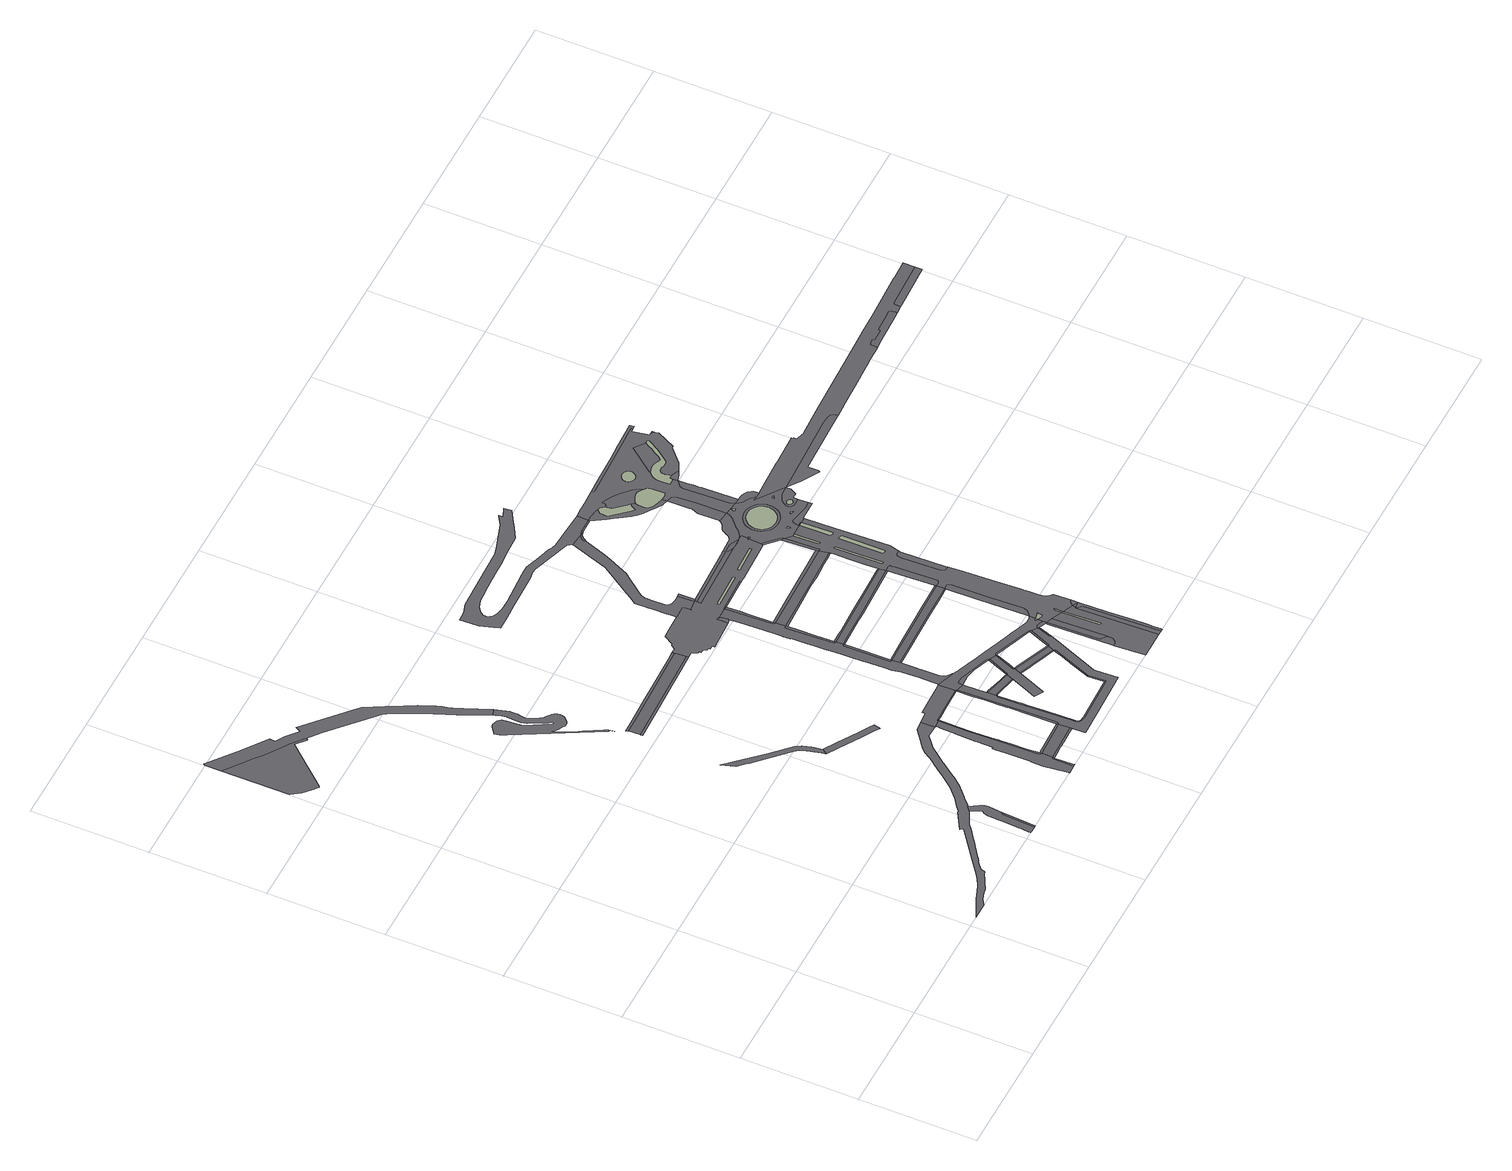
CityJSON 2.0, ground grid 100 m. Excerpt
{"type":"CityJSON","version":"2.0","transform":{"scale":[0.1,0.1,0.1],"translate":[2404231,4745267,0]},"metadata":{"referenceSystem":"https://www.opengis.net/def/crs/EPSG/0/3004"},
"CityObjects":{
"road1":{"type":"Road","geometry":[{"type":"MultiSurface","lod":"2","boundaries":[[[0,1,2,3,4,5,6,7,8,9,10,11,12,13,14,15,16,17,18,19,20,21,22,23,24,25,26,27,28,29,30]],[[31,32,7,6,5,4,3,2]]],"semantics":{"surfaces":[{"type":"TrafficArea","Shape_Leng":123.27,"Shape_Area":401.49,"function":"1","usage":"2"},{"type":"TrafficArea","Shape_Leng":123.27,"Shape_Area":401.49,"function":"2","usage":"1"}],"values":[0,1]}}]},
"road2":{"type":"Road","geometry":[{"type":"MultiSurface","lod":"2","boundaries":[[[33,34,35,36,37,38,39,40,41,42,43,44,45,46,47,48,49,50,51,52,53,54,55,56,57,58,59,60,61,62,63,64,65,66,67,68,69,70,71,72,73,74,75,76,77,78,79,80,81,82,83,84,85,86,87]],[[68,67,66,65,64,63,62,61,60,59,88,89,90,91,92,93,94,95,96,97,98,99,100,101,102,103,69]]],"semantics":{"surfaces":[{"type":"TrafficArea","Shape_Leng":485.19,"Shape_Area":2292.31,"function":"1","usage":"2"},{"type":"TrafficArea","Shape_Leng":217.11,"Shape_Area":2077.99,"function":"7","usage":"2"}],"values":[0,1]}}]},
"road3":{"type":"Road","geometry":[{"type":"MultiSurface","lod":"2","boundaries":[[[104,105,106,107,108,109,110,111,112,113,114,115,116,117,118,119,120,121,122,123,124,125,126,127,128,129,130,131,132,133,134,135,136,137,138,139,87,86,85,140,141,142,143,144,145,146,147,148,149,150,151,152,153,154,155,156,157,158,159,160,161,162,163,164,165,166,167,168,169,170,171,172,173,174,104,175]]],"semantics":{"surfaces":[{"type":"TrafficArea","Shape_Leng":339.01,"Shape_Area":987.54,"function":"1","usage":"2"}],"values":[0]}}]},
"road4":{"type":"Road","geometry":[{"type":"MultiSurface","lod":"2","boundaries":[[[176,177,178,179,180,181,182,183,184,185,186,187,188,189,190,191,192,193,194,195,196,197,198,199,200,201,202]],[[202,201,203,204,205,206,207,208,209,210,211,212,213]]],"semantics":{"surfaces":[{"type":"TrafficArea","Shape_Leng":172.31,"Shape_Area":357.29,"function":"2","usage":"1"},{"type":"TrafficArea","Shape_Leng":106.92,"Shape_Area":255.32,"function":"2","usage":"1"}],"values":[0,1]}}]},
"road5":{"type":"Road","geometry":[{"type":"MultiSurface","lod":"2","boundaries":[[[214,215,216,217,218,219,220,221,222,223,224,225,226,227,228,229,230,231,232,233,234,235,236,237,238,239,240,241,242,243,244,245,246,247,248,249,250,251,252,253,254,255,256,257,258,259,260,261,262,263,264,265,266,267,268,269,270,271,272,273,274,275,276,277,278,16,15,279,280,281,282,283,284,285,286,287,288,289,290,291,292,293,294]],[[295,214,294,296,297,298,299,300,301,302,303,304,305,306,307,308]],[[309,310,311,312,313,314,315,304,303,302,301,300,299,298]],[[316,317,318,319,320,321,322,323,324,325,326,327,328,329,330,331,332,333,334,335,336,337,338,339,340,341,305,304,342,343,344,345,346,347,348,349,350,351,352,353,354,355,356,357,358,359,360,361,362,363,364,365,366,367,368,369,370,371,372,373,374,375,376,377,378,379,380,381,382,383,384,385,386,387,388,389]],[[315,343,342,304]],[[390,391,392,393,394,395,364,363,362,361,360,359,358,357,356,355]],[[396,397,398,354,353,352,351,350,349,348,347,346,345,344]],[[399,400,401,402,403,404,405,372,371,370,369,368,367,366,365]],[[380,379,378,377,376,375,374,373]]],"semantics":{"surfaces":[{"type":"TrafficArea","Shape_Leng":434.96,"Shape_Area":1339.46,"function":"1","usage":"2"},{"type":"TrafficArea","Shape_Leng":110.94,"Shape_Area":580.15,"function":"1","usage":"2"},{"type":"TrafficArea","Shape_Leng":110.94,"Shape_Area":580.15,"function":"2","usage":"1"},{"type":"TrafficArea","Shape_Leng":231.8,"Shape_Area":942.19,"function":"1","usage":"2"},{"type":"TrafficArea","Shape_Leng":231.8,"Shape_Area":942.19,"function":"2","usage":"1"},{"type":"AuxiliaryTrafficArea","Shape_Leng":231.8,"Shape_Area":942.19,"function":"1020"}],"values":[0,1,2,3,4,4,4,4,5]}}]},
"road6":{"type":"Road","geometry":[{"type":"MultiSurface","lod":"2","boundaries":[[[406,407,408,409,410,411,412,413,414,415,416,417,418,419,420,421,422,423,424,425,426,427,428,429,430,431,432,433,298,297,434,435]],[[436,437,438,439,425,424,423,422,421,420]],[[440,441,442,443,444,445,446,447,448,449,450,451,309,298,433,432,431,430,429,428,427,426]]],"semantics":{"surfaces":[{"type":"TrafficArea","Shape_Leng":245.88,"Shape_Area":1041.04,"function":"1","usage":"2"},{"type":"TrafficArea","Shape_Leng":245.88,"Shape_Area":1041.04,"function":"2","usage":"1"}],"values":[0,1,1]}}]},
"road7":{"type":"Road","geometry":[{"type":"MultiSurface","lod":"2","boundaries":[[[452,453,454,455,426,425,456,457,458,459,452,460]],[[461,462,440,426,455,454,453]],[[439,463,464,465,466,467,468,469,470,471,472,473,460,452,459,458,457,456,425]]],"semantics":{"surfaces":[{"type":"TrafficArea","Shape_Leng":91.46,"Shape_Area":412.59,"function":"1","usage":"2"},{"type":"TrafficArea","Shape_Leng":91.46,"Shape_Area":412.59,"function":"2","usage":"1"}],"values":[0,1,1]}}]},
"road8":{"type":"Road","geometry":[{"type":"MultiSurface","lod":"2","boundaries":[[[474,475,476,477,478,477,479,480,481]],[[477,476,475,474,482,483,484,485,486,487,478]],[[488,489,490,491,481,480,479]]],"semantics":{"surfaces":[{"type":"TrafficArea","Shape_Leng":62.4,"Shape_Area":171.98,"function":"1","usage":"2"},{"type":"TrafficArea","Shape_Leng":62.4,"Shape_Area":171.98,"function":"2","usage":"1"}],"values":[0,1,1]}}]},
"road9":{"type":"Road","geometry":[{"type":"MultiSurface","lod":"2","boundaries":[[[481,491,492,493,494,495,496,497,498,499,500,501,502,503,504,505,355,354,506,507,508,509,474]],[[398,510,511,512,482,474,509,508,507,506,354]],[[513,514,515,390,355,505,504,503,502,501]]],"semantics":{"surfaces":[{"type":"TrafficArea","Shape_Leng":120.35,"Shape_Area":431.62,"function":"1","usage":"2"},{"type":"TrafficArea","Shape_Leng":120.35,"Shape_Area":431.62,"function":"2","usage":"1"}],"values":[0,1,1]}}]},
"road10":{"type":"Road","geometry":[{"type":"MultiSurface","lod":"2","boundaries":[[[516,517,518,519,520,521,522,523,524,365,364,525,526,527,528,529,530,531,532,533,534,535,536,537,538,539,540,541,542,543,544,545,546,547,479,477,478,548,549,344,343,550,551,552,553,554,555,453,452,460,556]],[[315,557,558,559,560,561,562,563,564,565,566,461,453,555,554,553,552,551,550,343]],[[395,567,568,529,528,527,526,525,364]],[[569,570,399,365,524,523]],[[571,572,573,574,575,576,577,578,579,580,581,582,583,584,585,586,587,588,589,590,591,592,593,594,595,596,597,598,599,600,601,602,488,479,547,546,545,544,543,542,541,540,539,538,537,536,535,534,533,532,531,530]]],"semantics":{"surfaces":[{"type":"TrafficArea","Shape_Leng":489.09,"Shape_Area":1947.96,"function":"1","usage":"2"},{"type":"TrafficArea","Shape_Leng":489.09,"Shape_Area":1947.96,"function":"2","usage":"1"}],"values":[0,1,1,1,1]}}]},
"road11":{"type":"Road","geometry":[{"type":"MultiSurface","lod":"2","boundaries":[[[305,341,340,339,338,339,340,341,603,604,605,606,607,608,609,610,611,612,613,614,615,616,617,618,619,620,621,622,623,624,625,626,627,628,629,630,631,632,633,634,635,636,637,638,639,640,641,642,641,643,644,645,646,647,648,649,650,651,652,653,654,655,656,657,658,659,660,661,662,663,664,665,666,667,668,669,670,671,672,673,674,675,676]],[[677,678,679,680,636,635,634,633,632,631,630,629,628,627]],[[681,682,683,684,685,640,639,638,637]],[[686,687,688,626,625,624,623,622,621,620,619,618]],[[646,645,644,643,641,642,689,690,691,692]]],"semantics":{"surfaces":[{"type":"TrafficArea","Shape_Leng":411.5,"Shape_Area":1875.5,"function":"1","usage":"2"},{"type":"TrafficArea","Shape_Leng":411.5,"Shape_Area":1875.5,"function":"2","usage":"1"}],"values":[0,1,1,1,1]}}]},
"road12":{"type":"Road","geometry":[{"type":"MultiSurface","lod":"2","boundaries":[[[529,693,694,501,500,695,530]],[[499,696,697,698,571,530,695,500]],[[568,699,700,701,702,703,704,705,513,501,694,693,529]]],"semantics":{"surfaces":[{"type":"TrafficArea","Shape_Leng":84.64,"Shape_Area":254.84,"function":"1","usage":"2"},{"type":"TrafficArea","Shape_Leng":84.64,"Shape_Area":254.84,"function":"2","usage":"1"}],"values":[0,1,1]}}]},
"road13":{"type":"Road","geometry":[{"type":"MultiSurface","lod":"2","boundaries":[[[617,706,707,708,709,710,618]],[[711,712,713,714,715,686,618,710,709,708]],[[616,716,717,718,707,706,617]]],"semantics":{"surfaces":[{"type":"TrafficArea","Shape_Leng":186.51,"Shape_Area":750.87,"function":"1","usage":"2"},{"type":"TrafficArea","Shape_Leng":186.51,"Shape_Area":750.87,"function":"2","usage":"1"}],"values":[0,1,1]}}]},
"road14":{"type":"Road","geometry":[{"type":"MultiSurface","lod":"2","boundaries":[[[719,720,719,721,627,626,722,723,724]],[[725,726,727,728,729,730,677,627,721,719,720]],[[626,688,731,732,733,734,735,724,723,722]]],"semantics":{"surfaces":[{"type":"TrafficArea","Shape_Leng":189.69,"Shape_Area":676.36,"function":"1","usage":"2"},{"type":"TrafficArea","Shape_Leng":189.69,"Shape_Area":676.36,"function":"2","usage":"1"}],"values":[0,1,1]}}]},
"road15":{"type":"Road","geometry":[{"type":"MultiSurface","lod":"2","boundaries":[[[736,737,738,739,740,741,742,743,744,745,746,747,748,749,750,751,752,753,754,755,756,757,758,759,760,761,762,763,764,765,766,767,768,769,770,771,772,773,774,775,776,777,778,779,780,781,782,783,784,785,786,787,788,789,790,791,792,793,794,795,796,797,798,799,800,801,802,803,804,805,806,807,808,809,810,811,812]],[[813,814,812,811,810,809]]],"semantics":{"surfaces":[{"type":"TrafficArea","Shape_Leng":558.58,"Shape_Area":2396.85,"function":"1","usage":"2"},{"type":"TrafficArea","Shape_Leng":558.58,"Shape_Area":2396.85,"function":"2","usage":"1"}],"values":[0,1]}}]},
"road16":{"type":"Road","geometry":[{"type":"MultiSurface","lod":"2","boundaries":[[[815,816,817,818,817,819,820,821,822,823,824,825,826,827,828,829,830,831,832,833,834,835,836,837,838,839,840,841,842,809,808,843,844,845,846,847,848,849,850,851,852,853,854,855,856,857,858,816]],[[859,860,819,817,818]],[[861,862,863,813,809,842,841,840,839,838]]],"semantics":{"surfaces":[{"type":"TrafficArea","Shape_Leng":291.14,"Shape_Area":1209.34,"function":"1","usage":"2"},{"type":"TrafficArea","Shape_Leng":291.14,"Shape_Area":1209.34,"function":"2","usage":"1"}],"values":[0,1,1]}}]},
"road17":{"type":"Road","geometry":[{"type":"MultiSurface","lod":"2","boundaries":[[[636,864,865,866,867,868,867,869,870,637]],[[871,872,873,681,637,870,869]],[[636,680,874,875,876,877,878,879,880,881,868,867,866,865,864]]],"semantics":{"surfaces":[{"type":"TrafficArea","Shape_Leng":188.01,"Shape_Area":945.14,"function":"1","usage":"2"},{"type":"TrafficArea","Shape_Leng":188.01,"Shape_Area":945.14,"function":"2","usage":"1"}],"values":[0,1,1]}}]},
"road18":{"type":"Road","geometry":[{"type":"MultiSurface","lod":"2","boundaries":[[[882,883,882,884]],[[885,886,887,888,889,890,891,892,893,894,895,896,897,898,899,900,901,902,903,904,905,906,907,908,909,910,911,912,913,914,915,916,917,918,919,920,921,922,923,924,925,926,927,928,929,930,931,932,933,934,935,936,736,812,937,938,939,940,941,942,943,944,945,946,947,948,949,950,951,952,953,954,955,956,957,958,957,959,960,961,962,963,964,963,962,961,960,959,957,958,965,966,967,968,969,970,971,972,973,974,975,976,977,978,979,980,981,982,983,984,985,986,987,988,989,990],[991,992,993,994,995,996,997,998,999,1000,1001,1002,1003,1004,1005,1006,1007,1008,1009,1010,1011,1012,1013,1014,1015,1016,1017,1018,1019,1020,1021,1022,1023,1024,1025,1026,1027,1028,1029,1030,1031,1032,1033,1034,1035,1036,1037,1038,1039,1040,1041,1042,1043,1044,1045,1046]],[[1047,1048,1049,1050,1051,1052,1053,990,989,988,987,986,985,984,983,982]],[[990,1054,912,911,910,1055,885]],[[940,939,938,937,812,814,1056,1057,1058,1059,1060,1061,1062,1063,1064,1065,1066,971,970,1067,1068,1069,1070,1071,1072,1073,1074,1075,1076,1077,1078,1079,1080,1081,1082,1083,1084,1085,1086,1087,941]],[[1088,1089,1090,923,922,921]],[[1091,1092,1093,1094,1095,1096,1097,979,978,977,976,975,974,973,972,971]],[[1098,1099,1100,1101,1102,932,931,930,929,928,927,926]],[[964,963,962,961,960,959,957,958,957,956,955,954,953,952,951,950,949,948,947,946,945,944,1103,1104,1105,1079,1078,1077,1106,1107,1108]],[[1109,1110,1111,883,882,884,1112,1113,1114,1115,894,893,892,891,1116,1117,1118,1119]],[[909,908,907,906,905,904,903,902,901,900,899,898,897,896,895,894,1115,1114,1113,1112,884,882,883,1111,1110,1109,1119,1118,1117,1116,891,890,889,888,887,886,885,1055,910]],[[1045,1044,1043,1042,1041,1040,1039,1038,1037,1036,1035,1034,1033,1032,1031,1030,1029,1028,1027,1026,1025,1024,1023,1022,1021,1020,1019,1018,1017,1016,1015,1014,1013,1012,1011,1010,1009,1008,1007,1006,1005,1004,1003,1002,1001,1000,999,998,997,996,995,994,993,992,991,1046]],[[1105,1104,1103,944,943,942,941,1087,1086,1085,1084,1083,1082,1081,1080,1079]],[[969,968,967,966,965,958,957,959,960,961,962,963,964,1108,1107,1106,1077,1076,1075,1074,1073,1072,1071,1070,1069,1068,1067,970]],[[1120,1121,1122,1123,1124,1125,1126,1127,1128,1129,1130,720,719,724,1131,1132,1133,1134,1135,1136,1137,1138,1139,1140,708,707,1141,1142,1143,1144,1145,1146,1147,1148,1149,1150,381,380,1151,1152,1153,1154,1155,1156,1157,1158,373,372,405,404,1159,1160,1161,1162,1163,1164,1165,1166,1167,1168,1169,1170,1171,1172,1173,1174,1175,1176,1177,1178,1179,1180,1181,1182,1183,1184,1185,1186,1187,1188,1189,1190,1191,1192,1193,1194,1195,1196,1197,1198,1199,1200,1201,1202,1203,1204,1205,1206,1207,1208,1209,1210,1211,1212,1213,1214,1215,1216,1217,1218,1219,869,867,868],[1220,1221,1222,1223,1224,1225,1226,1227,1228],[1229,1230,1231,1232,1233,1234,1235,1236,1237,1238]],[[1239,871,869,1219,1218]],[[405,404,405,372]],[[1240,1241,1200,1199,1198,1197,1196,1195,1194,1193,1192,1191,1190]],[[718,1242,381,1150,1149,1148,1147,1146,1145,1144,1143,1142,1141,707]],[[1243,1172,1171,1170,1169,1168]],[[735,711,708,1140,1139,1138,1137,1136,1135,1134,1133,1132,1131,724]],[[1157,1156,1155,1154,1153,1152,1151,380,373,1158]],[[1237,1236,1235,1234,1233,1232,1231,1230,1229,1238]],[[1211,1210,1209,1208,1207,1206,1205,1204]],[[1227,1226,1225,1224,1223,1222,1221,1220,1228]],[[1217,1216,1215,1214,1213,1212]],[[1167,1166,1165,1164,1163,1162,1161]],[[1244,1245,1246,1247,1248,1249,1250,1251,1168,1167,1252,1253,1254,1255,1161,1160,1256,1257,1258,1259,1260,1261]],[[1262,1263,1264,1265,1266,1267,1268,1243,1250,1269,1270,1271,1272,1273]],[[403,1274,1245,1244,1261,1260,1259,1258,1257,1275,1276,1277,1278,1279,404]],[[1243,1168,1251,1250]],[[1257,1256,1160,1159,404,1279,1278,1277,1276,1275,1257,1258]],[[1249,1248,1273,1272,1271,1270,1269,1250]],[[1167,1161,1255,1254,1253,1252]],[[1280,1281,1280,1282]],[[1204,1283,1284,1285,1286,1287,1288,1289,1290,1291,1292,1293,1294,1295,1296,1297,1298,1299,1300,1301,1302,1303,1304,1305,1306,1307,1308,1309,1310,1311,1312,1313,1314,1315,1316,1317,1318,1319,1320,1321,1322,1323,982,981,980,979,1324,1325,1326,1327,1328,1329,1330,1331,1332,1281,1280,1281,1333,1334,1335,1336,1337,1338,1339,1340,1341,1342,1343,1344,1218,1217,1212,1211],[1345,1346,1347,1348],[1349,1350,1351,1352,1353,1354],[1355,1356,1357,1358,1359,1360,1361,1362,1363,1364,1365,1366,1367,1368,1369,1370,1371,1372,1373,1374,1375,1376,1377,1378,1379,1380,1381,1382,1383,1384,1385,1386,1387,1388,1389,1390,1391],[1392,1393,1394,1395],[1396,1397,1398,980,981,1399,1400]],[[1097,1401,1402,1403,1404,1405,1406,1407,1408,1409,1410,1411,1412,1413,1414,1415,1416,1417,1418,1419,1420,1421,1422,1423,1424,1425,1282,1280,1281,1332,1331,1330,1329,1328,1327,1326,1325,1324,979]],[[1426,1427,1312,1311,1310,1309,1308,1307,1306,1305,1304,1303,1302,1301,1300,1299,1298,1297,1296,1295,1294,1293,1428],[1429,1430,1431,1432,1433,1434,1435,1436,1437,1438,1439,1440,1441]],[[1442,1443,1444,1445,1446,1447,1448,1449,1450,1451,1452,1047,982,1323,1322,1321,1320,1319,1318,1317,1316,1315]],[[1283,1204,1203,1453,1454,1292,1291,1290,1289,1288,1287,1286,1285,1284]],[[1390,1389,1388,1387,1386,1385,1384,1383,1382,1381,1380,1379,1378,1377,1376,1375,1374,1373,1372,1371,1370,1369,1368,1367,1366,1365,1364,1363,1362,1361,1360,1359,1358,1357,1356,1355,1391],[1455,1456,1457,1458,1459,1460,1461,1462,1463,1464,1465,1466,1467,1468,1469,1470,1471,1472,1473,1474,1475,1476,1477,1478,1479,1480,1481,1482,1483,1484,1485,1486,1487,1488,1489,1490,1491]],[[1492,1239,1218,1344,1343,1342,1341,1340]],[[1335,1334,1339,1338,1337,1336]],[[1440,1439,1438,1437,1436,1435,1434,1433,1432,1431,1430,1429,1441]],[[1347,1346,1345,1348]],[[1399,981,980,1398,1397,1396,1400]],[[1353,1352,1351,1350,1349,1354]],[[1490,1489,1488,1487,1486,1485,1484,1483,1482,1481,1480,1479,1478,1477,1476,1475,1474,1473,1472,1471,1470,1469,1468,1467,1466,1465,1464,1463,1462,1461,1460,1459,1458,1457,1456,1455,1491]],[[1394,1393,1392,1395]]],"semantics":{"surfaces":[{"type":"TrafficArea","Shape_Leng":552.65,"Shape_Area":5237.15,"function":"1","usage":"2"},{"type":"TrafficArea","Shape_Leng":552.65,"Shape_Area":5237.15,"function":"2","usage":"1"},{"type":"TrafficArea","Shape_Leng":89.3,"Shape_Area":308.89,"function":"7","usage":"2"},{"type":"TrafficArea","Shape_Leng":76.16,"Shape_Area":289.93,"function":"7","usage":"2"},{"type":"AuxiliaryTrafficArea","Shape_Leng":552.65,"Shape_Area":5237.15,"function":"1020"},{"type":"TrafficArea","Shape_Leng":510.84,"Shape_Area":5292.69,"function":"1","usage":"2"},{"type":"TrafficArea","Shape_Leng":510.84,"Shape_Area":5292.69,"function":"2","usage":"1"},{"type":"AuxiliaryTrafficArea","Shape_Leng":510.84,"Shape_Area":5292.69,"function":"1020"},{"type":"TrafficArea","Shape_Leng":211.85,"Shape_Area":1520.75,"function":"1","usage":"2"},{"type":"TrafficArea","Shape_Leng":275.57,"Shape_Area":804.69,"function":"2","usage":"1"},{"type":"TrafficArea","Shape_Leng":211.85,"Shape_Area":1520.75,"function":"2","usage":"1"},{"type":"TrafficArea","Shape_Leng":275.57,"Shape_Area":804.69,"function":"7","usage":"2"},{"type":"AuxiliaryTrafficArea","Shape_Leng":211.85,"Shape_Area":1520.75,"function":"1020"},{"type":"TrafficArea","Shape_Leng":161.5,"Shape_Area":400.08,"function":"1","usage":"2"},{"type":"TrafficArea","Shape_Leng":251.83,"Shape_Area":2769.06,"function":"1","usage":"2"},{"type":"TrafficArea","Shape_Leng":251.83,"Shape_Area":2769.06,"function":"2","usage":"1"},{"type":"AuxiliaryTrafficArea","Shape_Leng":251.83,"Shape_Area":2769.06,"function":"1020"}],"values":[0,0,1,1,1,1,1,1,2,3,4,4,4,4,5,6,6,6,6,6,6,7,7,7,7,7,7,8,9,9,10,11,11,12,13,14,15,15,15,15,15,15,16,16,16,16,16,16,16]}}]},
"road19":{"type":"Road","geometry":[{"type":"MultiSurface","lod":"2","boundaries":[[[1493,1494,1495,1496,1497,1498,1499]],[[1500,1501,1502,1503,1504,1505,1499,1498,1497]],[[1506,1507,1508,1509,1510,1511,1512,1496,1495,1494]],[[856,855,854,1513,1514,1515,1516,1517,1506,1494,1493,1499,1505,1518,1519,1520,1521,1522,1523,1524,1525,1526,1527,1528,1529,1530,692,691,690,689,642,641,640,1531,1532,1533,1534,1535,1536,1492,1340,1339,1537,1334,1333,1281,1280,1282,1538,1539,1540,1541,1542,818,817,816,815,816,858,857],[1543,1544,1545,1546,1547,1548,1549,1550],[1551,1552,1553,1554,1555,1556]],[[1282,1425,1424,1423,1422,1421,1420,1419,1418,1417,1416,1415,1557,859,818,1542,1558,1559,1560,1561,1540,1282,1280]],[[685,1534,1533,1532,1531,640]],[[1540,1539,1538,1282]],[[1541,1540,1561,1560,1559,1558,1542]],[[1555,1554,1553,1552,1551,1556]],[[1549,1548,1547,1546,1545,1544,1543,1550]],[[1334,1537,1339]],[[1562,1563,1564,1565,1566,1567,1568,1569,1570,1571,1572,1443,1442,1315,1314,1313,1312,1573,1574,1575,1576,1577,1578,1579,1580,1581,1582,1583,1584,1585,1586,1587,1588,1589,1590,1591,1592,1593,1594,1595,1596,1597,1598,1599,1600,1601,1602,1603,1604,1605,1606,1607,1608,1609,1610,1611,1612,1613,1614,1615,1616,1617,1618,1619,1620]],[[1621,1622,1612,1611,1610,1609,1608,1607,1606]],[[1623,1624,1625,1626,1605,1604,1603,1602,1601,1600,1599,1598,1597,1596,1595,1594,1593,1592,1591,1590,1589]],[[1576,1575,1574,1573,1312,1627,1628,1629,1630,1631,1632,1578,1577]]],"semantics":{"surfaces":[{"type":"TrafficArea","Shape_Leng":204.9,"Shape_Area":1176.12,"function":"1","usage":"2"},{"type":"TrafficArea","Shape_Leng":204.9,"Shape_Area":1176.12,"function":"2","usage":"1"},{"type":"TrafficArea","Shape_Leng":334.39,"Shape_Area":3204.26,"function":"1","usage":"2"},{"type":"TrafficArea","Shape_Leng":161.5,"Shape_Area":400.08,"function":"2","usage":"1"},{"type":"TrafficArea","Shape_Leng":334.39,"Shape_Area":3204.26,"function":"2","usage":"1"},{"type":"TrafficArea","Shape_Leng":161.5,"Shape_Area":400.08,"function":"7","usage":"2"},{"type":"AuxiliaryTrafficArea","Shape_Leng":334.39,"Shape_Area":3204.26,"function":"1020"},{"type":"TrafficArea","Shape_Leng":585.99,"Shape_Area":4743.78,"function":"1","usage":"2"},{"type":"TrafficArea","Shape_Leng":585.99,"Shape_Area":4743.78,"function":"2","usage":"1"}],"values":[0,1,1,2,3,4,4,5,6,6,6,7,8,8,8]}}]}
},
"vertices":[
[2079,2,0],[2093,2,0],[2143,2,0],[2144,18,0],[2158,277,0],[2160,284,0],[2165,289,0],[2171,292,0],[2183,412,0],[2184,429,0],[2182,445,0],[2173,461,0],[2163,478,0],[2146,505,0],[2141,515,0],[2117,554,0],[2080,523,0],[2120,444,0],[2120,436,0],[2117,425,0],[2107,410,0],[2103,399,0],[2100,392,0],[2097,371,0],[2095,312,0],[2094,292,0],[2093,241,0],[2085,102,0],[2084,86,0],[2081,59,0],[2080,19,0],[2156,2,0],[2165,149,0],
[1386,4475,0],[1368,4516,0],[1355,4552,0],[1345,4590,0],[1335,4631,0],[1320,4671,0],[1294,4733,0],[1266,4800,0],[1217,4892,0],[1176,4968,0],[1151,5016,0],[1107,5097,0],[1074,5159,0],[1065,5176,0],[1043,5198,0],[662,5541,0],[645,5510,0],[637,5495,0],[601,5528,0],[541,5577,0],[477,5614,0],[462,5622,0],[467,5672,0],[248,5834,0],[15,6014,0],[9,5999,0],[9,5865,0],[162,5747,0],[229,5695,0],[290,5647,0],[318,5627,0],[462,5528,0],[483,5513,0],[531,5474,0],[561,5449,0],[587,5428,0],[593,5423,0],[702,5333,0],[1037,5031,0],[1063,5006,0],[1086,4977,0],[1108,4941,0],[1111,4936,0],[1142,4873,0],[1149,4858,0],[1149,4857,0],[1165,4822,0],[1182,4783,0],[1239,4651,0],[1244,4638,0],[1306,4489,0],[1313,4472,0],[1422,4240,0],[1465,4256,0],[1475,4259,0],[9,5285,0],[47,5236,0],[66,5212,0],[93,5182,0],[116,5162,0],[136,5144,0],[153,5130,0],[161,5124,0],[175,5113,0],[182,5117,0],[226,5167,0],[339,5297,0],[486,5464,0],[496,5476,0],[576,5411,0],[582,5406,0],
[1661,3361,0],[1659,3376,0],[1654,3392,0],[1647,3404,0],[1567,3542,0],[1530,3606,0],[1448,3773,0],[1476,3745,0],[1504,3722,0],[1529,3707,0],[1558,3693,0],[1582,3691,0],[1600,3699,0],[1618,3715,0],[1624,3723,0],[1635,3733,0],[1641,3744,0],[1644,3758,0],[1645,3778,0],[1642,3800,0],[1637,3813,0],[1634,3819,0],[1619,3836,0],[1605,3847,0],[1583,3862,0],[1562,3879,0],[1548,3899,0],[1515,3959,0],[1506,3983,0],[1500,4003,0],[1500,4016,0],[1505,4042,0],[1510,4075,0],[1511,4092,0],[1512,4117,0],[1509,4138,0],[1427,4215,0],[1435,4200,0],[1443,4169,0],[1449,4135,0],[1447,4061,0],[1446,4015,0],[1448,3987,0],[1456,3965,0],[1517,3843,0],[1532,3820,0],[1543,3800,0],[1548,3785,0],[1547,3779,0],[1538,3782,0],[1426,3978,0],[1420,3996,0],[1418,4014,0],[1413,4049,0],[1410,4119,0],[1408,4140,0],[1404,4155,0],[1395,4170,0],[1380,4182,0],[1363,4190,0],[1348,4195,0],[1333,4197,0],[1319,4194,0],[1315,4193,0],[1291,4176,0],[1247,4145,0],[1258,4104,0],[1259,4097,0],[1259,4096,0],[1283,4051,0],[1646,3365,0],[1667,3326,0],
[2163,1897,0],[2140,1970,0],[2115,2015,0],[1964,2165,0],[1766,2372,0],[1698,2447,0],[1736,2332,0],[1738,2330,0],[1769,2301,0],[1791,2278,0],[1805,2256,0],[1806,2254,0],[2074,1990,0],[2077,1986,0],[2079,1987,0],[2096,1969,0],[2093,1967,0],[2093,1966,0],[2113,1921,0],[2113,1918,0],[2114,1917,0],[2115,1916,0],[2115,1913,0],[2115,1912,0],[2141,1799,0],[2148,1765,0],[2177,1808,0],[2311,1663,0],[2333,1650,0],[2338,1646,0],[2433,1588,0],[2519,1535,0],[2563,1507,0],[2578,1565,0],[2569,1569,0],[2550,1579,0],[2457,1636,0],[2291,1738,0],
[2756,1253,0],[2743,1251,0],[2717,1249,0],[2676,1244,0],[2622,1203,0],[2514,1121,0],[2495,1099,0],[2484,1086,0],[2452,1038,0],[2430,1008,0],[2404,972,0],[2342,893,0],[2313,856,0],[2239,759,0],[2156,683,0],[2120,657,0],[2084,630,0],[2050,604,0],[2039,595,0],[2035,599,0],[1876,506,0],[1891,481,0],[1771,390,0],[1631,284,0],[1513,194,0],[1465,164,0],[1444,153,0],[1434,147,0],[1398,129,0],[1353,111,0],[1276,82,0],[1107,2,0],[1238,2,0],[1295,38,0],[1323,47,0],[1350,55,0],[1394,62,0],[1395,62,0],[1455,97,0],[1478,108,0],[1484,110,0],[1501,120,0],[1519,130,0],[1522,132,0],[1526,133,0],[1558,146,0],[1561,156,0],[1562,157,0],[1570,181,0],[1585,195,0],[1597,206,0],[1601,210,0],[1607,214,0],[1638,236,0],[1639,236,0],[1700,279,0],[1726,298,0],[1758,321,0],[1785,339,0],[1848,384,0],[1875,403,0],[1921,435,0],[1950,464,0],[2007,491,0],[2070,520,0],[2124,559,0],[2185,614,0],[2189,618,0],[2288,706,0],[2348,780,0],[2371,812,0],[2444,913,0],[2451,925,0],[2458,935,0],[2559,1058,0],[2571,1068,0],[2634,1122,0],[2640,1128,0],[2652,1136,0],[2757,1133,0],[2757,1142,0],[2852,1263,0],[2764,1139,0],[2767,1134,0],[2823,1139,0],[2824,1145,0],[2830,1148,0],[2836,1149,0],[2989,1153,0],[3157,1159,0],[3167,1159,0],[3165,1301,0],[3149,1298,0],[2976,1292,0],[2852,1288,0],[2833,1140,0],[2852,1140,0],[2858,1140,0],[2987,1144,0],[3007,1144,0],[3035,1145,0],[3164,1148,0],[4058,968,0],[4054,968,0],[4048,969,0],[4036,971,0],[4035,972,0],[4007,982,0],[3971,996,0],[3945,1005,0],[3941,1007,0],[3926,1012,0],[3911,1018,0],[3877,1030,0],[3853,1039,0],[3746,1079,0],[3690,1100,0],[3682,1103,0],[3639,1119,0],[3545,1154,0],[3450,1191,0],[3374,1221,0],[3361,1226,0],[3353,1229,0],[3342,1235,0],[3336,1237,0],[3327,1240,0],[3321,1243,0],[3176,1154,0],[3177,1146,0],[3245,1133,0],[3244,1160,0],[3247,1169,0],[3256,1173,0],[3304,1170,0],[3323,1166,0],[3417,1133,0],[3567,1075,0],[3572,1070,0],[3575,1065,0],[3575,1058,0],[3629,1036,0],[3634,1041,0],[3642,1043,0],[3650,1043,0],[3655,1042,0],[3960,923,0],[3969,918,0],[3974,914,0],[3978,907,0],[3978,901,0],[4025,864,0],[4030,877,0],[4034,882,0],[4040,885,0],[4046,886,0],[4093,869,0],[4100,865,0],[4105,858,0],[4107,904,0],[4098,908,0],[4091,910,0],[4085,914,0],[4087,920,0],[4093,924,0],[4103,925,0],[4108,926,0],[4110,979,0],[4102,974,0],[4085,969,0],[4080,968,0],[4079,968,0],[4065,968,0],[4063,968,0],[4060,968,0],[4059,968,0],[3638,1032,0],[3651,1027,0],[3828,959,0],[3842,953,0],[3859,947,0],[3965,906,0],[3335,1137,0],[3422,1118,0],[3564,1062,0],[4035,858,0],[4049,853,0],[4049,852,0],[4051,852,0],[4094,834,0],[4107,829,0],[4106,850,0],
[2761,962,0],[2759,925,0],[2756,788,0],[2756,784,0],[2757,644,0],[2743,644,0],[2740,612,0],[2744,531,0],[2749,417,0],[2751,316,0],[2741,314,0],[2741,207,0],[2766,10,0],[2768,2,0],[2846,3,0],[2843,23,0],[2842,43,0],[2842,175,0],[2844,186,0],[2857,192,0],[2860,278,0],[2851,280,0],[2844,285,0],[2842,294,0],[2841,305,0],[2831,648,0],[2823,870,0],[2824,968,0],[2764,1062,0],[2761,979,0],[2863,2,0],[2857,23,0],[2855,167,0],[2857,173,0],[2856,295,0],[2855,317,0],[2853,367,0],[2850,424,0],[2846,531,0],[2843,616,0],[2842,648,0],[2841,657,0],[2834,843,0],[2833,869,0],[2833,967,0],[2833,1011,0],
[3192,193,0],[3186,291,0],[3175,291,0],[2879,279,0],[2864,192,0],[2978,194,0],[3170,200,0],[3181,199,0],[3193,182,0],[3185,309,0],[3032,302,0],[2862,174,0],[2863,174,0],[2864,174,0],[2902,175,0],[2940,176,0],[2973,177,0],[2986,177,0],[3025,178,0],[3031,178,0],[3035,178,0],[3139,180,0],
[3484,869,0],[3412,884,0],[3341,902,0],[3252,925,0],[3252,932,0],[3255,850,0],[3263,857,0],[3464,816,0],[3487,876,0],[3473,879,0],[3414,892,0],[3342,911,0],[3274,930,0],[3273,930,0],[3255,840,0],[3265,848,0],[3280,845,0],[3461,808,0],
[3396,650,0],[3370,587,0],[3376,583,0],[3378,583,0],[3442,544,0],[3447,556,0],[3482,641,0],[3540,782,0],[3543,790,0],[3564,839,0],[3559,844,0],[3558,850,0],[3560,857,0],[3581,909,0],[3574,1050,0],[3499,875,0],[3495,869,0],[3489,868,0],[3515,945,0],[3511,934,0],[3507,924,0],[3568,849,0],[3579,877,0],[3590,907,0],
[3198,69,0],[3200,70,0],[3438,78,0],[3824,91,0],[3820,185,0],[3816,293,0],[3827,327,0],[3992,738,0],[3985,746,0],[3977,893,0],[3906,718,0],[3903,713,0],[3898,711,0],[3891,710,0],[3871,662,0],[3877,656,0],[3875,645,0],[3744,307,0],[3749,197,0],[3751,164,0],[3749,159,0],[3737,157,0],[3347,142,0],[3325,143,0],[3305,146,0],[3283,156,0],[3278,161,0],[3270,177,0],[3269,190,0],[3268,212,0],[3251,669,0],[3245,841,0],[3249,1003,0],[3249,1026,0],[3188,848,0],[3193,700,0],[3202,363,0],[3203,314,0],[3200,303,0],[3195,296,0],[3198,76,0],[3169,1013,0],[3171,938,0],[3173,885,0],[3174,848,0],[3176,801,0],[3178,725,0],[3178,724,0],[3179,704,0],[3182,531,0],[3185,361,0],[3904,749,0],[3893,720,0],[4003,770,0],[4005,775,0],[3866,653,0],[3861,640,0],[3861,639,0],[3860,638,0],[3860,636,0],[3835,571,0],[3821,536,0],[3807,499,0],[3800,483,0],[3769,400,0],[3757,369,0],[3753,358,0],[3733,307,0],[3739,198,0],[3740,166,0],[3378,153,0],[3365,153,0],[3348,152,0],[3347,152,0],[3333,153,0],[3325,154,0],[3305,157,0],[3286,165,0],[3279,179,0],[3278,195,0],[3274,311,0],[3274,327,0],[3270,453,0],[3267,538,0],[3265,580,0],[3263,649,0],[3262,670,0],
[3319,1249,0],[3318,1249,0],[3313,1253,0],[3310,1255,0],[3292,1268,0],[3275,1285,0],[3263,1305,0],[3255,1327,0],[3253,1352,0],[3251,1491,0],[3251,1507,0],[3250,1540,0],[3250,1577,0],[3249,1654,0],[3248,1667,0],[3245,1726,0],[3236,1727,0],[3230,1729,0],[3226,1732,0],[3224,1739,0],[3220,2116,0],[3220,2127,0],[3226,2135,0],[3236,2136,0],[3234,2195,0],[3227,2195,0],[3221,2197,0],[3216,2201,0],[3214,2209,0],[3198,2588,0],[3199,2608,0],[3203,2616,0],[3214,2618,0],[3220,2618,0],[3214,2697,0],[3201,2699,0],[3195,2709,0],[3181,3113,0],[3076,3111,0],[3072,3115,0],[3086,3096,0],[3090,3079,0],[3096,3042,0],[3091,3032,0],[3096,2981,0],[3100,2899,0],[3110,2648,0],[3111,2599,0],[3111,2579,0],[3113,2521,0],[3119,2521,0],[3123,2395,0],[3124,2355,0],[3125,2326,0],[3129,2225,0],[3130,2192,0],[3132,2139,0],[3134,2099,0],[3135,2085,0],[3137,2021,0],[3141,1918,0],[3142,1885,0],[3144,1849,0],[3148,1739,0],[3150,1684,0],[3165,1615,0],[3167,1545,0],[3170,1462,0],[3171,1405,0],[3171,1404,0],[3172,1359,0],[3172,1322,0],[3170,1308,0],[3169,1307,0],[3231,2209,0],[3227,2360,0],[3223,2506,0],[3221,2601,0],[3213,2718,0],[3207,2937,0],[3206,2989,0],[3202,3103,0],[3202,3112,0],[3244,1741,0],[3239,2087,0],[3237,2123,0],[3056,3115,0],[3058,3082,0],[3059,3049,0],[3060,3027,0],
[3885,710,0],[3867,718,0],[3670,742,0],[3622,749,0],[3662,734,0],[3734,705,0],[3854,736,0],[3813,752,0],[3773,768,0],[3698,798,0],[3650,816,0],[3599,837,0],[3581,844,0],
[3771,1682,0],[4091,1687,0],[4090,1751,0],[3626,1738,0],[3332,1729,0],[4090,1766,0],[3931,1762,0],[3865,1760,0],[3628,1753,0],[3486,1750,0],[3774,1668,0],[3955,1673,0],[4091,1677,0],
[4061,2223,0],[4060,2230,0],[3636,2209,0],[3298,2140,0],[3641,2153,0],[4069,2172,0],[4047,2234,0],[3833,2228,0],[3593,2220,0],[3522,2218,0],[3365,2213,0],[3316,2212,0],[3259,2125,0],[3502,2135,0],[3543,2136,0],[3590,2138,0],[4071,2158,0],
[3572,4545,0],[3450,4552,0],[3409,4553,0],[3404,4554,0],[3316,4558,0],[3251,4560,0],[3221,4566,0],[3176,4581,0],[3172,4584,0],[3157,4592,0],[3084,4614,0],[3011,4637,0],[2947,4658,0],[2927,4664,0],[2903,4667,0],[2890,4667,0],[2873,4667,0],[2797,4662,0],[2748,4659,0],[2545,4647,0],[2511,4645,0],[2504,4645,0],[2473,4647,0],[2440,4649,0],[2405,4654,0],[2399,4656,0],[2378,4664,0],[2362,4673,0],[2357,4676,0],[2340,4698,0],[2330,4713,0],[2329,4731,0],[2332,4754,0],[2358,4788,0],[2365,4793,0],[2373,4801,0],[2395,4814,0],[2421,4825,0],[2450,4833,0],[2477,4837,0],[2505,4839,0],[2610,4844,0],[2755,4851,0],[2860,4856,0],[3008,4864,0],[3159,4872,0],[3253,4928,0],[3331,4975,0],[3407,5020,0],[3402,5085,0],[3321,5050,0],[3320,5091,0],[3234,5035,0],[2997,4955,0],[2939,4944,0],[2759,4936,0],[2371,4920,0],[2289,4894,0],[2210,4891,0],[2215,4729,0],[2252,4619,0],[2268,4572,0],[2388,4577,0],[2519,4582,0],[2747,4587,0],[2803,4589,0],[2841,4593,0],[2887,4601,0],[2930,4596,0],[2959,4589,0],[3240,4494,0],[3256,4486,0],[3288,4447,0],[3404,4437,0],[3418,4443,0],[3448,4449,0],[3566,4449,0],[3443,4433,0],[3565,4434,0],
[3062,3340,0],[3063,3345,0],[3150,3354,0],[3156,3355,0],[3144,3492,0],[3096,3492,0],[3067,3499,0],[3052,3503,0],[3039,3511,0],[3029,3528,0],[3022,3549,0],[3021,3666,0],[3021,3695,0],[3022,3713,0],[3027,3732,0],[3034,3748,0],[3051,3773,0],[3095,3829,0],[3140,3887,0],[3192,3951,0],[3249,4074,0],[3274,4129,0],[3299,4202,0],[3363,4368,0],[3356,4374,0],[3356,4383,0],[3370,4414,0],[3391,4431,0],[3184,4139,0],[3176,4122,0],[3133,4054,0],[3006,3859,0],[2974,3810,0],[2937,3759,0],[2940,3665,0],[2941,3644,0],[2942,3611,0],[2944,3490,0],[2945,3459,0],[2947,3409,0],[3044,3412,0],[3056,3411,0],[3061,3403,0],[3062,3355,0],[3172,3358,0],[3169,3496,0],[3378,4396,0],[3392,4412,0],[3408,4423,0],
[3291,2620,0],[4024,2644,0],[4038,2644,0],[4049,2638,0],[4050,2632,0],[4033,2718,0],[3532,2706,0],[4028,2745,0],[4018,2745,0],[3512,2727,0],[3677,2620,0],[3777,2619,0],[3899,2625,0],[3922,2626,0],[3941,2626,0],[3965,2627,0],[3985,2628,0],[4034,2630,0],
[4377,4230,0],[4370,4221,0],[4390,4246,0],[4231,4045,0],[4170,4044,0],[4168,4149,0],[4174,4180,0],[4189,4208,0],[4212,4229,0],[4221,4234,0],[4226,4249,0],[4391,4463,0],[4480,4397,0],[4495,4401,0],[4511,4396,0],[4514,4385,0],[4506,4367,0],[4461,4286,0],[4409,4218,0],[4385,4187,0],[4374,4175,0],[4351,4168,0],[4321,4169,0],[4302,4178,0],[4273,4175,0],[4252,4153,0],[4247,4121,0],[4255,4093,0],[4269,4074,0],[4294,4062,0],[4328,4045,0],[4341,4051,0],[4402,4082,0],[4523,4193,0],[4529,4194,0],[4536,4194,0],[4541,4192,0],[4616,4352,0],[4610,4382,0],[4609,4392,0],[4590,4397,0],[4585,4405,0],[4572,4405,0],[4545,4547,0],[4571,4548,0],[4570,4561,0],[4364,4553,0],[3865,4533,0],[3851,4537,0],[3844,4547,0],[3844,4556,0],[3774,4553,0],[3765,4553,0],[3723,4551,0],[3642,4548,0],[3574,4449,0],[3605,4450,0],[3631,4447,0],[3667,4442,0],[3698,4433,0],[3719,4423,0],[3736,4406,0],[3745,4390,0],[3758,4390,0],[3765,4396,0],[3772,4404,0],[3774,4414,0],[3774,4429,0],[3773,4439,0],[3823,4416,0],[3870,4388,0],[3914,4355,0],[3955,4318,0],[3993,4280,0],[4026,4237,0],[4040,4205,0],[4053,4191,0],[4026,4216,0],[4021,4219,0],[4010,4225,0],[4001,4230,0],[3994,4233,0],[3978,4238,0],[4062,4173,0],[4070,4149,0],[4075,4044,0],[4073,4039,0],[4052,4031,0],[4004,4033,0],[4006,3989,0],[4019,3986,0],[4051,3979,0],[4064,3967,0],[4073,3952,0],[4081,3791,0],[4088,3569,0],[4088,3545,0],[4086,3526,0],[4139,3519,0],[4145,3518,0],[4205,3509,0],[4199,3520,0],[4192,3541,0],[4189,3609,0],[4177,3887,0],[4175,3940,0],[4181,3962,0],[4195,3978,0],[4232,4007,0],[4162,4361,0],[4161,4355,0],[4160,4349,0],[4157,4343,0],[4155,4338,0],[4151,4333,0],[4147,4329,0],[4143,4324,0],[4138,4321,0],[4133,4318,0],[4127,4316,0],[4122,4314,0],[4116,4313,0],[4110,4312,0],[4104,4313,0],[4098,4314,0],[4092,4315,0],[4086,4317,0],[4081,4320,0],[4076,4324,0],[4072,4328,0],[4068,4332,0],[4064,4337,0],[4061,4342,0],[4059,4348,0],[4057,4353,0],[4056,4359,0],[4056,4365,0],[4056,4371,0],[4057,4377,0],[4059,4383,0],[4061,4389,0],[4064,4394,0],[4067,4399,0],[4071,4403,0],[4075,4407,0],[4080,4411,0],[4086,4414,0],[4091,4416,0],[4097,4418,0],[4103,4419,0],[4109,4419,0],[4115,4419,0],[4121,4418,0],[4126,4416,0],[4132,4414,0],[4137,4411,0],[4142,4408,0],[4147,4404,0],[4151,4399,0],[4154,4394,0],[4157,4389,0],[4159,4383,0],[4161,4378,0],[4162,4372,0],[4162,4366,0],[4254,3507,0],[4252,3557,0],[4242,3816,0],[4242,3826,0],[4242,3827,0],[4241,3880,0],[4233,3932,0],[4283,4025,0],[4231,4072,0],[3635,4327,0],[3667,4280,0],[3689,4250,0],[3745,4167,0],[3766,4140,0],[3770,4135,0],[3810,4101,0],[3852,4073,0],[3903,4034,0],[3956,4005,0],[3963,4002,0],[3985,4034,0],[3963,4040,0],[3936,4049,0],[3911,4062,0],[3890,4081,0],[3876,4101,0],[3869,4121,0],[3868,4145,0],[3870,4177,0],[3875,4192,0],[3880,4200,0],[3875,4206,0],[3858,4226,0],[3844,4212,0],[3833,4192,0],[3821,4167,0],[3784,4199,0],[3665,4334,0],[3666,4376,0],[3668,4402,0],[3678,4414,0],[4609,4398,0],[4609,4404,0],[4608,4404,0],[4012,3802,0],[4013,3782,0],[3988,3724,0],[3994,3571,0],[3994,3563,0],[3993,3552,0],[3990,3540,0],[4597,4549,0],[4594,4586,0],[4361,4575,0],[4227,4570,0],[3973,4561,0],[3750,4378,0],[3755,4341,0],[3829,4258,0],[3904,4217,0],[3930,4230,0],[3957,4239,0],[4325,4241,0],[4343,4234,0],[4350,4231,0],[4404,4267,0],[4422,4296,0],[4446,4332,0],[4464,4366,0],[4242,4242,0],[4264,4247,0],[4286,4248,0],[4308,4246,0],[4052,2626,0],[4052,2621,0],[4052,2602,0],[4053,2543,0],[4055,2472,0],[4057,2394,0],[4058,2319,0],[4059,2292,0],[4059,2286,0],[4059,2278,0],[4060,2249,0],[4107,2174,0],[4121,2171,0],[4129,2162,0],[4129,2147,0],[4129,2136,0],[4144,1804,0],[4146,1779,0],[4144,1765,0],[4136,1756,0],[4124,1752,0],[4125,1688,0],[4138,1684,0],[4144,1675,0],[4148,1663,0],[4154,1360,0],[4167,1055,0],[4165,1038,0],[4157,1020,0],[4144,1003,0],[4125,988,0],[4135,931,0],[4150,935,0],[4157,939,0],[4162,938,0],[4164,933,0],[4162,895,0],[4162,890,0],[4150,889,0],[4141,820,0],[4160,814,0],[4250,773,0],[4248,819,0],[4249,832,0],[4253,839,0],[4261,839,0],[4264,826,0],[4266,765,0],[4350,726,0],[4355,737,0],[4367,752,0],[4384,761,0],[4396,760,0],[4391,909,0],[4368,928,0],[4360,939,0],[4353,952,0],[4342,980,0],[4341,982,0],[4341,985,0],[4340,1016,0],[4339,1016,0],[4337,1079,0],[4335,1151,0],[4335,1152,0],[4335,1159,0],[4333,1198,0],[4324,1364,0],[4310,1675,0],[4309,1692,0],[4302,1760,0],[4282,1760,0],[4267,1762,0],[4255,1773,0],[4249,1790,0],[4237,2123,0],[4238,2140,0],[4242,2156,0],[4252,2166,0],[4264,2171,0],[4295,2172,0],[4315,2255,0],[4299,2720,0],[4293,2967,0],[4244,2967,0],[4254,2718,0],[4251,2705,0],[4243,2699,0],[4231,2699,0],[4216,2706,0],[4214,2726,0],[4207,2967,0],[4109,2967,0],[4118,2751,0],[4110,2743,0],[4103,2749,0],[4100,2754,0],[4091,2967,0],[4038,3009,0],[4050,2718,0],[4139,2230,0],[4135,2226,0],[4125,2227,0],[4122,2231,0],[4107,2619,0],[4110,2626,0],[4115,2628,0],[4122,2628,0],[4127,2624,0],[4246,2262,0],[4231,2262,0],[4224,2269,0],[4221,2280,0],[4214,2639,0],[4229,2640,0],[4244,2634,0],[4250,2622,0],[4250,2609,0],[4254,2271,0],[4014,3029,0],[4301,1780,0],[4291,2157,0],[4098,1409,0],[4398,704,0],[4128,260,0],[4110,266,0],[4110,255,0],[4123,2,0],[4360,2,0],[4335,698,0],[4343,698,0],[4346,716,0],[4279,451,0],[4275,446,0],[4263,449,0],[4259,460,0],[4175,365,0],[4174,341,0],[4174,320,0],[4171,300,0],[4165,286,0],[4150,270,0],[4420,2,0],[4420,18,0],[4420,77,0],[4418,132,0],[4414,251,0],[4408,414,0],[4406,469,0],[4348,682,0],[4363,669,0],[4379,660,0],[4388,360,0],[4401,2,0],[4095,798,0],[4166,354,0],[4156,365,0],[4145,373,0],[4134,380,0],[4123,386,0],[3895,3327,0],[3902,3330,0],[3888,3324,0],[4244,2973,0],[4207,2974,0],[4210,2996,0],[4216,3019,0],[4225,3039,0],[4235,3039,0],[4302,3022,0],[4385,3008,0],[4393,3008,0],[4455,3010,0],[4450,3093,0],[4388,3093,0],[4380,3095,0],[4373,3098,0],[4366,3102,0],[4360,3107,0],[4355,3114,0],[4352,3121,0],[4349,3128,0],[4348,3136,0],[4348,3144,0],[4349,3152,0],[4352,3159,0],[4365,3177,0],[4380,3194,0],[4397,3208,0],[4414,3218,0],[4433,3225,0],[4452,3230,0],[4521,3233,0],[4294,3400,0],[4324,3392,0],[4334,3392,0],[4327,3402,0],[4313,3419,0],[4296,3434,0],[4277,3445,0],[4257,3454,0],[4239,3467,0],[4223,3483,0],[4210,3501,0],[4081,3503,0],[4072,3484,0],[4060,3466,0],[4045,3451,0],[4013,3425,0],[3985,3395,0],[3965,3371,0],[3941,3351,0],[3915,3335,0],[3925,3326,0],[3920,3271,0],[3935,3278,0],[3939,3275,0],[3938,3264,0],[3939,3252,0],[3919,3256,0],[3910,3147,0],[3923,3142,0],[4020,3049,0],[4035,3029,0],[4038,3018,0],[4161,3046,0],[4156,3019,0],[4148,3031,0],[4146,3046,0],[4289,3082,0],[4296,3087,0],[4308,3093,0],[4313,3083,0],[4319,3073,0],[4315,3070,0],[4054,3365,0],[4072,3380,0],[4093,3392,0],[4115,3401,0],[4139,3405,0],[4163,3406,0],[4187,3402,0],[4209,3395,0],[4231,3384,0],[4250,3370,0],[4267,3353,0],[4280,3333,0],[4290,3311,0],[4297,3288,0],[4299,3265,0],[4298,3241,0],[4293,3217,0],[4283,3195,0],[4271,3175,0],[4254,3158,0],[4234,3143,0],[4212,3133,0],[4189,3126,0],[4165,3123,0],[4140,3124,0],[4116,3129,0],[4094,3138,0],[4073,3151,0],[4055,3167,0],[4040,3186,0],[4028,3207,0],[4019,3230,0],[4015,3254,0],[4015,3279,0],[4019,3303,0],[4026,3326,0],[4038,3347,0],[4381,3282,0],[4394,3280,0],[4404,3278,0],[4381,3265,0],[4131,3487,0],[4136,3500,0],[4139,3513,0],[4156,3484,0],[4134,3481,0],[3982,3526,0],[3972,3515,0],[3955,3502,0],[3938,3495,0],[3924,3487,0],[3903,3467,0],[3896,3454,0],[3890,3440,0],[3884,3426,0],[3879,3415,0],[3870,3404,0],[3858,3395,0],[3841,3389,0],[3822,3386,0],[3720,3381,0],[3722,3371,0],[3727,3365,0],[3798,3366,0],[3805,3364,0],[3814,3358,0],[3823,3354,0],[3832,3347,0],[3846,3342,0],[3858,3336,0],[3872,3332,0],[4491,3135,0],[4524,3194,0],[4450,3135,0],[4394,3165,0],[4406,3164,0],[4416,3157,0],[4422,3146,0],[4422,3133,0],[4415,3122,0],[4405,3116,0],[4392,3116,0],[4381,3122,0],[4374,3133,0],[4374,3146,0],[4377,3154,0],[4382,3160,0],[4343,3392,0],[4383,3393,0],[4381,3420,0],[4377,3435,0],[4371,3450,0],[4362,3464,0],[4352,3476,0],[4339,3486,0],[4325,3494,0],[4309,3500,0],[4293,3502,0],[4293,2975,0],[4459,2980,0],[4076,3353,0],[4092,3365,0],[4110,3375,0],[4130,3381,0],[4150,3384,0],[4170,3384,0],[4190,3380,0],[4209,3372,0],[4226,3362,0],[4242,3349,0],[4255,3334,0],[4265,3316,0],[4273,3297,0],[4277,3277,0],[4277,3257,0],[4274,3237,0],[4268,3218,0],[4259,3200,0],[4246,3183,0],[4231,3169,0],[4214,3158,0],[4195,3150,0],[4175,3145,0],[4155,3144,0],[4135,3146,0],[4115,3151,0],[4096,3160,0],[4079,3172,0],[4065,3186,0],[4053,3203,0],[4044,3222,0],[4039,3241,0],[4037,3262,0],[4038,3282,0],[4043,3302,0],[4051,3321,0],[4062,3338,0],[3909,3132,0],
[2601,3236,0],[2599,3260,0],[1853,3232,0],[1718,3229,0],[1724,3136,0],[2400,3158,0],[2607,3167,0],[1721,3131,0],[1722,3114,0],[2135,3129,0],[2213,3132,0],[2462,3141,0],[2608,3146,0],[2598,3278,0],[2523,3276,0],[2173,3264,0],[2098,3261,0],[1801,3251,0],[1709,3252,0],[1710,3245,0],[2806,3403,0],[2725,3399,0],[2676,3317,0],[2661,3316,0],[2641,3279,0],[2651,3148,0],[2677,3098,0],[2694,3098,0],[2694,3081,0],[2706,3080,0],[2713,3078,0],[2723,3073,0],[2731,3062,0],[2736,3049,0],[2752,3049,0],[2753,3033,0],[2791,3035,0],[2790,3010,0],[3180,3122,0],[3490,3133,0],[3495,3131,0],[3498,3121,0],[3541,3119,0],[3578,3120,0],[3905,3262,0],[3855,3317,0],[3824,3316,0],[3790,3321,0],[3157,3298,0],[3156,3349,0],[3505,3193,0],[3505,3184,0],[3500,3180,0],[3212,3169,0],[3206,3174,0],[3206,3182,0],[3210,3187,0],[3500,3197,0],[3831,3194,0],[3599,3182,0],[3591,3186,0],[3591,3195,0],[3595,3201,0],[3830,3211,0],[3631,3377,0],[3164,3337,0],[3710,3361,0],[3735,3343,0],[3763,3329,0],[5091,3353,0],[5083,3353,0],[5072,3355,0],[5015,3368,0],[5013,3397,0],[5006,3397,0],[5005,3414,0],[5000,3414,0],[4739,3405,0],[4716,3404,0],[4500,3397,0],[4608,3237,0],[5255,3263,0],[5319,3258,0],[5350,3246,0],[5367,3223,0],[5371,3193,0],[5449,3195,0],[5465,3196,0],[5509,3198,0],[5702,3206,0],[5911,3215,0],[5928,3216,0],[5945,3217,0],[5972,3218,0],[6062,3222,0],[6084,3221,0],[6140,3225,0],[6140,3264,0],[6143,3278,0],[6150,3290,0],[6163,3295,0],[6188,3296,0],[6205,3279,0],[6302,3279,0],[6311,3301,0],[6484,3308,0],[6501,3309,0],[6512,3308,0],[6521,3304,0],[6526,3296,0],[6527,3281,0],[6530,3257,0],[6530,3242,0],[6599,3245,0],[6598,3266,0],[6599,3285,0],[6600,3298,0],[6604,3308,0],[6612,3312,0],[7018,3326,0],[7015,3422,0],[7015,3424,0],[6854,3419,0],[6840,3418,0],[6447,3403,0],[6241,3396,0],[5957,3385,0],[5378,3364,0],[6618,3246,0],[7020,3265,0],[6186,3227,0],[6311,3233,0],[6507,3241,0],[6514,3242,0],[4635,3150,0],[4777,3068,0],[4789,3086,0],[4784,3171,0],[5209,3188,0],[5325,3192,0]
]}
